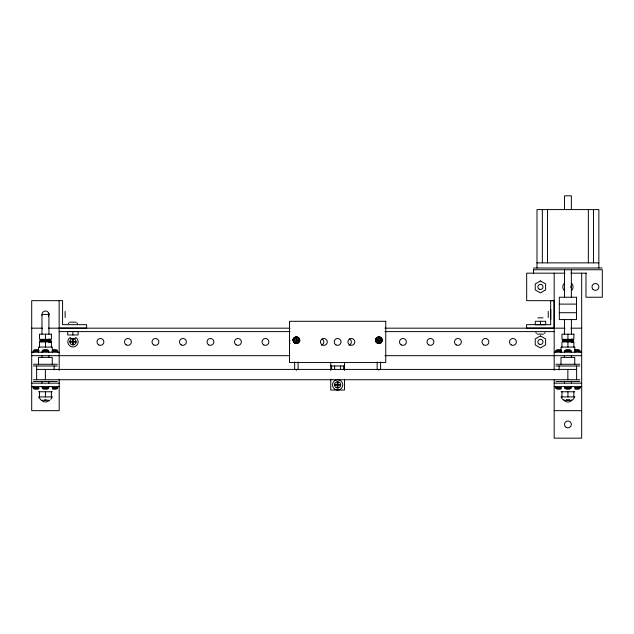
<?xml version="1.0" encoding="UTF-8"?>
<svg xmlns="http://www.w3.org/2000/svg" width="634" height="634" viewBox="0 0 634 634"><rect width="100%" height="100%" fill="white"/><g stroke="black" fill="none" stroke-linecap="round" stroke-linejoin="round"><path stroke-width="0.95" d="M49.397 342.305L49.404 340.973L48.35 340.862M49.539 342.36C48.358 340.379 51.83 340.355 50.847 342.352M50.688 342.281L50.696 340.957L50.149 340.878M571.876 342.305L571.884 340.973L570.83 340.862M572.019 342.36C570.83 340.379 574.309 340.355 573.326 342.352M573.16 342.281L573.176 340.957L571.773 340.807M48.984 342.249L49 340.918M571.464 342.249L571.472 340.918M33.079 352.235L33.539 350.515L34.688 349.651L38.349 349.651M42.01 352.235L42.47 350.515L43.619 349.651L47.281 349.651L48.43 350.515L48.889 352.235M42.01 386.605L42.47 388.325L43.619 389.181L47.281 389.181L48.43 388.325L48.889 386.605M52.551 389.181L56.212 389.181L57.353 388.325L57.821 386.605M555.558 352.235L556.018 350.515L557.167 349.651L560.828 349.651M564.49 352.235L564.949 350.515L566.099 349.651L569.76 349.651L570.901 350.515L571.361 352.235M564.49 386.605L564.949 388.325L566.099 389.181L569.76 389.181L570.901 388.325L571.361 386.605M575.03 389.181L578.691 389.181L579.833 388.325L580.292 386.605M570.917 287.725L570.917 286.124M40.893 340.022L40.719 341.33L39.99 341.472L40.196 340.157L41.717 339.951L50.363 339.341L50.783 340.609L41.305 341.686M563.372 340.022L563.19 341.33L562.469 341.472L562.675 340.157L564.189 339.951L572.843 339.341L573.255 340.609L563.784 341.686M294.548 340.204L294.612 339.729A1.823 1.823 0 0 1 295.904 338.437L296.847 338.437A1.823 1.823 0 0 1 298.202 340.204L298.138 340.672A1.823 1.823 0 0 1 296.847 341.964L295.904 341.964A1.823 1.823 0 0 1 294.548 340.204L298.202 340.204M375.518 339.602L375.431 340.204A3.439 3.439 0 0 0 382.191 341.092L382.31 340.204A3.439 3.439 0 0 0 375.55 339.309L375.542 340.204A3.336 3.336 0 0 0 382.096 341.068L382.207 340.204A3.336 3.336 0 0 0 375.653 339.341M377.048 340.204L377.111 339.729A1.823 1.823 0 0 1 378.403 338.437L379.346 338.437A1.823 1.823 0 0 1 380.701 340.204L380.638 340.672A1.823 1.823 0 0 1 379.346 341.964L378.403 341.964A1.823 1.823 0 0 1 377.048 340.204L380.701 340.204M40.378 340.093L40.172 341.401L41.448 341.631M562.849 340.093L562.651 341.401L563.919 341.631M33.182 351.371L38.88 351.371M42.113 351.371L48.786 351.371M555.661 351.371L561.352 351.371M564.593 351.371L571.258 351.371M68.25 323.705L68.94 322.857M50.775 399.357L52.408 396.916L38.492 396.916L41.265 400.292L49.634 400.292M544.408 333.413L545.105 332.573M573.255 399.357L574.887 396.916L560.963 396.916L562.604 399.357M43.366 341.464L42.7 341.179L42.779 339.879L46.654 339.673L46.488 341.298M565.837 341.464L565.179 341.179L565.259 339.879L569.126 339.673L568.967 341.298M46.337 340.014L47.875 339.602L48.105 340.886L47.479 341.243M568.809 340.014L570.346 339.602L570.584 340.886L569.958 341.243M47.249 339.959L48.913 339.539L49.222 340.815L48.335 341.187M569.72 339.959L571.393 339.539L571.702 340.815L570.806 341.187M48.026 339.911L49.127 339.761M570.497 339.911L571.599 339.761M48.62 339.856L49.714 339.467L50.078 340.743L50.617 340.672L50.213 339.404L48.992 339.808M48.984 341.132L50.078 340.743L40.719 341.33L41.852 341.575M571.091 339.856L572.185 339.467L572.557 340.743L573.096 340.672L572.684 339.404L571.464 339.808M571.464 341.132L572.557 340.743L563.19 341.33L564.331 341.575M49.397 341.076L50.783 340.609M571.876 341.076L573.255 340.609M46.282 399.824L44.681 399.824M49.547 341.029L50.855 341.021M572.026 341.029L573.334 341.021M536.911 262.864L598.861 262.864M533.471 268.016L602.221 268.016M533.471 269.735L602.3 269.735L602.3 297.235L585.974 297.235L585.974 273.175M564.981 273.175L526.68 273.175L526.68 300.674L554.179 300.674M570.869 273.175L586.585 273.175M59.2 300.674L31.7 300.674L31.7 410.666L59.2 410.666L59.2 379.243M559.331 304.106L576.52 304.106M559.331 312.705L576.52 312.705M48.929 314.424L41.971 314.424L41.971 334.063M537.886 317.856L543.045 317.856M69.788 322.167L75.985 322.167M59.136 328.103L86.636 328.103L86.636 324.663L62.576 324.663L62.576 300.603L59.136 300.603L59.2 370.399M31.7 328.174L42.502 328.174M48.398 328.174L289.96 328.174M384.893 328.174L564.981 328.174M570.869 328.174L581.679 328.174M59.2 331.606L289.96 331.606M384.893 331.606L554.179 331.606M537.37 334.11L543.568 334.11M70.311 338.413L75.462 338.413M69.93 341.433L72.577 341.433L72.577 338.786M76.025 341.433L73.378 341.433L73.378 338.786M69.93 342.233L72.577 342.233L72.577 344.872M76.025 342.233L73.378 342.233L73.378 344.872M52.551 349.651L56.212 349.651L57.353 350.515L57.821 352.235M575.03 349.651L578.691 349.651L579.833 350.515L580.292 352.235M33.539 350.515L39.086 350.515M42.47 350.515L48.43 350.515M52.281 350.515L57.353 350.515M556.018 350.515L561.566 350.515M564.949 350.515L570.901 350.515M574.761 350.515L579.833 350.515M52.02 351.371L57.718 351.371M574.499 351.371L580.189 351.371M31.7 352.235L59.2 352.235M554.179 352.235L581.679 352.235M31.7 355.674L289.857 355.674M384.893 355.674L581.679 355.674M33.428 364.265L57.353 364.265M555.907 364.265L579.825 364.265M33.428 365.984L57.353 365.984M330.75 365.984L344.5 365.984M555.907 365.984L579.825 365.984M36.629 369.416L576.623 369.416M33.428 379.734L579.825 379.734M33.428 381.454L57.353 381.454M555.907 381.454L579.825 381.454M31.7 383.166L59.2 383.166M554.179 383.166L581.679 383.166M334.578 384.489L337.225 384.489L337.225 381.842M340.672 384.489L338.025 384.489L338.025 381.842M334.578 385.29L337.225 385.29L337.225 387.937M340.672 385.29L338.025 385.29L338.025 387.937M31.7 386.605L59.2 386.605M554.179 386.605L581.679 386.605M33.079 386.605L33.182 387.469L38.88 387.469M42.113 387.469L48.786 387.469M52.02 387.469L57.718 387.469M555.558 386.605L555.661 387.469L561.352 387.469M564.593 387.469L571.258 387.469M574.499 387.469L580.189 387.469M33.182 387.469L33.539 388.325L39.086 388.325M42.47 388.325L48.43 388.325M52.281 388.325L57.353 388.325M555.661 387.469L556.018 388.325L561.566 388.325M564.949 388.325L570.901 388.325M574.761 388.325L579.833 388.325M38.349 389.181L34.688 389.181L33.539 388.325M560.828 389.181L557.167 389.181L556.018 388.325M38.571 391.764L52.321 391.764M561.05 391.764L574.8 391.764M563.745 400.292L572.106 400.292M554.179 410.666L581.679 410.666M563.38 340.299L562.675 340.157M565.124 340.22L564.189 339.951L564.054 341.25L564.989 341.52M42.644 340.22L41.717 339.951L41.575 341.25L42.51 341.52M566.844 340.117L566.495 339.808L566.836 341.409M44.364 340.117L44.015 339.808L44.356 341.409M535.825 332.573L536.523 333.413M76.833 322.857L77.53 323.705M567.81 339.745L567.898 341.354M45.339 339.745L45.418 341.354M598.861 268.016L598.861 209.585L536.99 209.585L536.99 268.016M593.503 209.585L593.503 262.864M588.344 209.585L588.344 262.864M581.679 273.175L581.679 438.165L554.179 438.165L554.179 379.877M576.623 365.984L576.623 379.734M574.8 352.235L574.8 347.075L561.05 347.075L561.05 352.235M574.737 364.265L574.737 357.386L560.995 357.386L560.995 364.265M573.881 347.075L573.881 341.924L561.97 341.924L561.97 347.075M573.881 391.764L573.881 396.916M571.361 209.585L571.361 195.835L564.49 195.835L564.49 209.585M571.361 269.735L571.361 297.235M571.408 319.33L571.408 334.063M571.408 338.976L571.408 341.924M571.408 355.674L571.408 357.631M571.408 381.208L571.408 383.166M567.929 334.189L567.929 339.341M567.929 341.924L567.929 347.075M567.929 391.764L567.929 396.916M567.866 369.416L567.866 379.734M564.49 269.735L564.49 297.235M564.442 319.33L564.442 334.063M564.442 355.674L564.442 357.631M564.442 381.208L564.442 383.166M561.97 391.764L561.97 396.916M559.109 365.984L559.109 369.907M554.179 273.175L554.179 370.311M550.74 309.265L550.74 319.576M548.244 311.326L548.244 317.523M547.507 209.585L547.507 262.864M542.355 209.585L542.355 262.864M540.469 321.295L540.469 324.735M533.551 269.735L533.551 273.666M380.59 361.919L380.59 369.416M378.87 336.765L378.87 343.636M378.87 369.416L378.87 370.28M377.151 361.919L377.151 369.416M344.5 362.545L344.5 370.399M344.5 379.243L344.5 390.045L330.75 390.045L330.75 379.243M343.612 365.984L343.612 369.416M340.616 365.984L340.616 369.416M334.633 365.984L334.633 369.416M331.637 365.984L331.637 369.416M330.75 362.545L330.75 370.399M298.091 361.919L298.091 369.416M296.379 336.765L296.379 343.636M296.379 369.416L296.379 370.28M294.659 361.919L294.659 369.416M72.886 331.542L72.886 334.974M65.136 311.326L65.136 317.523M54.144 365.984L54.144 369.907M52.321 352.235L52.321 347.075L38.571 347.075L38.571 352.235M52.265 364.265L52.265 357.386L38.516 357.386L38.516 364.265M51.402 347.075L51.402 341.924L39.498 341.924L39.498 347.075M51.402 391.764L51.402 396.916M48.889 313.133L48.929 334.063M48.929 338.976L48.929 341.924M48.929 355.674L48.929 357.631M48.929 381.208L48.929 383.166M45.45 334.189L45.45 339.341M45.45 341.924L45.45 347.075M45.386 369.416L45.386 379.734M45.45 391.764L45.45 396.916M41.971 355.674L41.971 357.631M41.971 381.208L41.971 383.166M39.498 391.764L39.498 396.916M36.629 365.984L36.629 379.734M572.391 399.499A5.159 5.159 0 0 1 563.46 399.499M569.475 399.602A3.099 3.099 0 0 1 568.73 399.911L567.121 399.911A3.099 3.099 0 0 1 566.376 399.602M49.127 400.474A5.159 5.159 0 0 1 41.836 400.474M42.129 315.312A3.439 3.439 0 0 1 45.902 311.017A3.439 3.439 0 0 1 48.43 316.144M75.557 337.367A5.159 5.159 0 0 1 76.928 345.142A5.159 5.159 0 0 1 69.027 345.142A5.159 5.159 0 0 1 70.398 337.367M50.458 340.498A5.159 5.159 0 0 1 50.633 341.829M571.575 283.279A5.159 5.159 0 0 1 571.575 290.57M564.284 290.57A5.159 5.159 0 0 1 564.284 283.279M349.651 338.944A3.439 3.439 0 0 0 349.651 344.896A3.439 3.439 0 0 0 354.81 341.924A3.439 3.439 0 0 0 349.651 338.944A3.439 3.439 0 0 1 348.827 345.245M322.159 338.944A3.439 3.439 0 0 0 322.159 344.896A3.439 3.439 0 0 0 327.31 341.924A3.439 3.439 0 0 0 322.159 338.944A3.439 3.439 0 0 1 321.327 345.245M562.944 340.585A5.159 5.159 0 0 1 563.46 339.341M572.906 340.585A5.159 5.159 0 0 1 573.081 341.924M289.96 343.636A3.439 3.439 0 0 1 289.96 340.204M293.059 339.309L292.94 340.204A3.439 3.439 0 0 0 299.7 341.092L299.811 340.204A3.439 3.439 0 0 0 293.059 339.309M293.154 339.341L293.043 340.204A3.336 3.336 0 0 0 299.597 341.068L299.708 340.204A3.336 3.336 0 0 0 293.154 339.341M293.51 339.436L293.407 340.204A2.972 2.972 0 0 0 295.61 343.073L297.148 343.073A2.972 2.972 0 0 0 299.24 340.973L299.343 340.204A2.972 2.972 0 0 0 297.148 337.336L295.61 337.336A2.972 2.972 0 0 0 293.51 339.436M376.002 339.436L375.907 340.204A2.972 2.972 0 0 0 378.102 343.073L379.639 343.073A2.972 2.972 0 0 0 381.739 340.973L381.842 340.204A2.972 2.972 0 0 0 379.639 337.336L378.102 337.336A2.972 2.972 0 0 0 376.002 339.436M69.986 341.029L69.986 342.629A3.099 3.099 0 0 0 72.173 344.825L73.782 344.825A3.099 3.099 0 0 0 75.969 342.629L75.969 341.029A3.099 3.099 0 0 0 73.782 338.833L72.173 338.833A3.099 3.099 0 0 0 69.986 341.029M334.633 384.085L334.633 385.686A3.099 3.099 0 0 0 336.82 387.881L338.429 387.881A3.099 3.099 0 0 0 340.616 385.686L340.616 384.085A3.099 3.099 0 0 0 338.429 381.898L336.82 381.898A3.099 3.099 0 0 0 334.633 384.085M540.43 280.933L535.239 283.929L535.239 289.92L540.43 292.916L545.612 289.92L545.612 283.929L540.43 280.933M540.43 335.933L535.239 338.928L535.239 344.912L540.43 347.907L545.612 344.912L545.612 338.928L540.43 335.933M576.52 297.235L559.331 297.235L559.331 319.576L576.52 319.576L576.52 297.235M554.116 300.603L550.677 300.603L550.677 324.663L526.616 324.663L526.616 328.103L554.116 328.103L554.116 300.603M385.749 321.295L289.5 321.295L289.5 362.545L385.749 362.545L385.749 321.295M545.652 321.295L535.278 321.295L535.278 324.735L545.652 324.735L545.652 321.295M78.077 331.542L67.703 331.542L67.703 334.974L78.077 334.974L78.077 331.542M51.402 334.189L39.498 334.189L39.498 339.341L51.402 339.341L51.402 334.189M573.881 334.189L561.97 334.189L561.97 339.341L573.881 339.341L573.881 334.189M566.21 427.395A3.439 3.439 0 0 0 571.361 424.415A3.439 3.439 0 0 0 566.21 421.444A3.439 3.439 0 0 0 566.21 427.395M539.138 289.159A2.576 2.576 0 0 0 543.005 286.925A2.576 2.576 0 0 0 539.138 284.69A2.576 2.576 0 0 0 539.138 289.159M592.996 289.358A3.439 3.439 0 0 0 598.742 287.812A3.439 3.439 0 0 0 594.534 283.604A3.439 3.439 0 0 0 592.996 289.358M335.045 389.355A5.159 5.159 0 0 0 342.78 384.886A5.159 5.159 0 0 0 335.045 380.424A5.159 5.159 0 0 0 335.045 389.355M335.909 344.896A3.439 3.439 0 0 0 341.06 341.924A3.439 3.439 0 0 0 335.909 338.944A3.439 3.439 0 0 0 335.909 344.896M539.138 344.151A2.576 2.576 0 0 0 543.005 341.924A2.576 2.576 0 0 0 539.138 339.689A2.576 2.576 0 0 0 539.138 344.151M126.229 344.896A3.439 3.439 0 0 0 131.381 341.924A3.439 3.439 0 0 0 126.229 338.944A3.439 3.439 0 0 0 126.229 344.896M181.221 344.896A3.439 3.439 0 0 0 186.38 341.924A3.439 3.439 0 0 0 181.221 338.944A3.439 3.439 0 0 0 181.221 344.896M208.721 344.896A3.439 3.439 0 0 0 213.88 341.924A3.439 3.439 0 0 0 208.721 338.944A3.439 3.439 0 0 0 208.721 344.896M98.73 344.896A3.439 3.439 0 0 0 103.881 341.924A3.439 3.439 0 0 0 98.73 338.944A3.439 3.439 0 0 0 98.73 344.896M153.729 344.896A3.439 3.439 0 0 0 158.88 341.924A3.439 3.439 0 0 0 153.729 338.944A3.439 3.439 0 0 0 153.729 344.896M236.22 344.896A3.439 3.439 0 0 0 241.38 341.924A3.439 3.439 0 0 0 236.22 338.944A3.439 3.439 0 0 0 236.22 344.896M263.72 344.896A3.439 3.439 0 0 0 268.879 341.924A3.439 3.439 0 0 0 263.72 338.944A3.439 3.439 0 0 0 263.72 344.896M428.711 344.896A3.439 3.439 0 0 0 433.87 341.924A3.439 3.439 0 0 0 428.711 338.944A3.439 3.439 0 0 0 428.711 344.896M401.219 344.896A3.439 3.439 0 0 0 406.37 341.924A3.439 3.439 0 0 0 401.219 338.944A3.439 3.439 0 0 0 401.219 344.896M456.211 344.896A3.439 3.439 0 0 0 461.37 341.924A3.439 3.439 0 0 0 456.211 338.944A3.439 3.439 0 0 0 456.211 344.896M483.71 344.896A3.439 3.439 0 0 0 488.869 341.924A3.439 3.439 0 0 0 483.71 338.944A3.439 3.439 0 0 0 483.71 344.896M511.21 344.896A3.439 3.439 0 0 0 516.369 341.924A3.439 3.439 0 0 0 511.21 338.944A3.439 3.439 0 0 0 511.21 344.896"/></g></svg>
